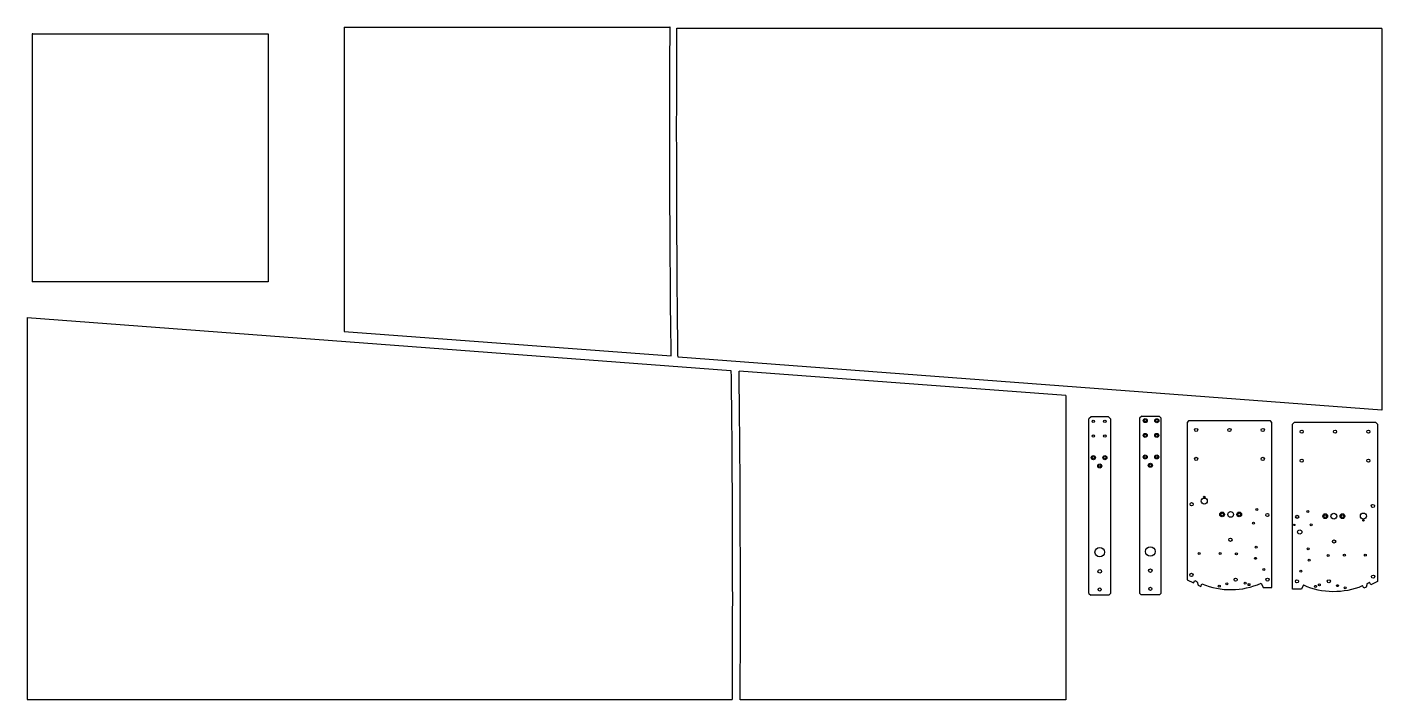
# Model space of a CAD drawing. Header units: millimetres. Extents: x 13 to 2390, y 10 to 1190.
import ezdxf

# ---------------------------------------------------------------- set-up
doc = ezdxf.new("R2010")
doc.units = ezdxf.units.MM

msp = doc.modelspace()

# ---------------------------------------------------------------- linework, layer by layer
at = {"color": 7, "linetype": 'Continuous', "lineweight": 25}
for p, q in [((569.9, 1189.4), (1141.4, 1189.4)), ((1141.4, 1189.4), (1141.3, 1189.6)), ((22.5, 1177.6), (22.5, 743)), ((23.5, 1177.6), (22.5, 1177.6)), ((23.5, 1177.6), (436.5, 1177.6)), ((436.5, 1177.6), (436.5, 743)), ((1153.3, 1187.5), (1153.4, 1187.4)), ((23.5, 743), (22.5, 743)), ((436.5, 743), (23.5, 743)), ((13.3, 680.6), (1248.3, 587.4)), ((569.9, 656.4), (569.9, 655.8)), ((569.9, 655.8), (1143.4, 613.3)), ((1143.4, 613.3), (1143.4, 613.8)), ((2390.4, 518), (1155.4, 611.2)), ((1836, 544), (1262.5, 586.5)), ((1880, 506.5), (1876.2, 502.7)), ((1876.2, 196.7), (1876.2, 502.7)), ((1910.5, 506.5), (1880, 506.5)), ((1914.3, 502.7), (1910.5, 506.5)), ((1914.3, 502.7), (1914.3, 196.7)), ((1968.9, 507.7), (1965.1, 503.9)), ((1965.1, 503.9), (1965.1, 197.3)), ((1968.9, 507.7), (1999.4, 507.7)), ((2003.2, 503.9), (1999.4, 507.7)), ((2003.2, 197.3), (2003.2, 503.9)), ((2051.1, 499.3), (2048.6, 496.7)), ((2194.8, 499.3), (2051.1, 499.3)), ((2197.3, 496.7), (2194.8, 499.3)), ((2390.4, 518.6), (2390.4, 518)), ((2048.6, 496.7), (2048.6, 220.8)), ((2197.3, 207.2), (2197.3, 496.7)), ((2236.3, 496.2), (2233.8, 493.7)), ((2233.8, 204.1), (2233.8, 493.7)), ((2380, 496.2), (2236.3, 496.2)), ((2382.5, 493.7), (2380, 496.2)), ((2382.5, 493.7), (2382.5, 217.7)), ((2048.6, 220.8), (2060, 215.2)), ((2060, 215.2), (2062.2, 219.4)), ((2066.5, 217.2), (2068.3, 211)), ((2178.4, 214.7), (2181.8, 207.1)), ((2364.6, 214.1), (2362.8, 208)), ((2371.1, 212.1), (2368.8, 216.3)), ((2382.5, 217.7), (2371.1, 212.1)), ((1876.2, 196.7), (1879.4, 193.6)), ((1911.2, 193.6), (1879.4, 193.6)), ((1911.2, 193.6), (1914.3, 196.7)), ((1965.1, 197.3), (1967.6, 194.8)), ((1967.6, 194.8), (2000.6, 194.8)), ((2000.6, 194.8), (2003.2, 197.3)), ((2068.3, 211), (2072.7, 209.1)), ((2072.7, 209.1), (2074.5, 213.5)), ((2181.8, 207.1), (2197.3, 207.2)), ((2249.3, 204), (2233.8, 204.1)), ((2252.7, 211.7), (2249.3, 204)), ((2358.4, 206.1), (2356.6, 210.5)), ((2362.8, 208), (2358.4, 206.1)), ((1836, 10.2), (1264.5, 10.2))]:
    msp.add_line(p, q, dxfattribs=at)
at = {"color": 7, "linetype": 'Continuous', "lineweight": 25, "flags": 128}
for points in [[(2390.4, 1187.4), (1697.7, 1187.4), (1153.4, 1187.4)], [(13.3, 11.1), (706.1, 11.1), (1250.4, 11.1)]]:
    msp.add_lwpolyline(points, dxfattribs=at)
at = {"color": 7, "linetype": 'Continuous', "lineweight": 25}
for centre, radius in [((1883.9, 498.4), 2.15), ((1904.2, 498.5), 2.15), ((1975.2, 499.7), 3.54), ((1975.2, 499.7), 2.15), ((1995.5, 499.6), 3.54), ((1995.5, 499.6), 2.15), ((1975.1, 473.9), 3.54), ((1975.1, 473.9), 2.15), ((1995.3, 473.8), 3.54), ((1995.3, 473.8), 2.15), ((2064.5, 483.4), 2.81), ((2122.9, 483.4), 2.81), ((2181.4, 483.4), 2.81), ((2249.7, 480.3), 2.81), ((2308.1, 480.3), 2.81), ((2366.6, 480.3), 2.81), ((1884.1, 472.6), 2.15), ((1904.3, 472.7), 2.15), ((1884.1, 434.8), 3.54), ((1884.1, 434.8), 2.15), ((1904.3, 434.8), 3.54), ((1904.3, 434.8), 2.15), ((1975.1, 436), 3.54), ((1975.1, 436), 2.15), ((1995.3, 436), 3.54), ((1995.3, 436), 2.15), ((2064.5, 432.6), 2.81), ((2181.4, 432.6), 2.81), ((2249.7, 429.5), 2.81), ((2366.6, 429.5), 2.81), ((1895.3, 420.2), 3.54), ((1895.3, 420.2), 2.15), ((1984.1, 421.4), 3.54), ((1984.1, 421.4), 2.15), ((2078.7, 358.6), 5.36), ((2078.7, 366), 1.19), ((2056.5, 353.2), 2.81), ((2110, 335.3), 4.22), ((2110, 335.3), 2.46), ((2125, 335.3), 5.04), ((2140.1, 335.3), 4.22), ((2140.1, 335.3), 2.46), ((2170.8, 343.7), 1.73), ((2189.4, 334.2), 2.81), ((2241.7, 331.1), 2.81), ((2260.3, 340.6), 1.73), ((2291, 332.3), 4.22), ((2291, 332.3), 2.46), ((2306.1, 332.3), 5.04), ((2321.1, 332.3), 4.22), ((2321.1, 332.3), 2.46), ((2357.9, 332.3), 5.36), ((2374.6, 350.1), 2.81), ((2164.9, 319.9), 1.73), ((2236.7, 316.8), 1.19), ((2266.2, 316.9), 1.73), ((2357.9, 324.9), 1.19), ((2124.6, 290.9), 2.81), ((2246.2, 304.5), 3.77), ((2306.5, 287.8), 2.81), ((1895.3, 269.1), 8.33), ((1984.1, 270.3), 8.33), ((2069.8, 266.9), 1.73), ((2106.6, 267), 1.73), ((2135, 266.3), 1.73), ((2169.9, 277.9), 1.73), ((2261.2, 274.8), 1.73), ((2296.1, 263.2), 1.73), ((2324.5, 264), 1.73), ((2361.3, 263.9), 1.73), ((1895.3, 235.5), 3.18), ((1984.1, 236.7), 3.17), ((2168.4, 258.3), 1.73), ((2183.1, 238.8), 1.73), ((2262.7, 255.2), 1.73), ((2056.2, 229.3), 2.81), ((2118.4, 213.5), 1.73), ((2133.8, 221), 2.81), ((2150.5, 215), 1.73), ((2157.2, 212.2), 1.73), ((2189.7, 221), 2.81), ((2241.4, 218), 2.81), ((2248, 235.7), 1.73), ((2297.3, 218), 2.81), ((2374.9, 226.2), 2.81), ((1895.3, 203.7), 2.81), ((1984.1, 204.9), 2.81), ((2105.1, 209.7), 1.73), ((2273.9, 209.2), 1.73), ((2280.6, 211.9), 1.73), ((2312.7, 210.4), 1.73), ((2325.9, 206.6), 1.73)]:
    msp.add_circle(centre, radius, dxfattribs=at)
for centre, start, end in [((2125.1, 335.4), 241.5746, 243.6423), ((2125.1, 335.4), 247.4678, 293.8485), ((2306, 332.4), 296.3577, 298.4254), ((2306, 332.4), 246.1515, 292.5322)]:
    msp.add_arc(centre, 132, start, end, dxfattribs=at)
for points, knots in [([(569.9, 1189.4), (569.9, 1127.4), (569.9, 1057.8), (569.9, 859.5), (569.9, 754.6), (569.9, 656.4)], [-53.134969, -53.134969, -53.134969, -53.134969, -38.083844, -38.083844, -9.034569, -9.034569, -9.034569, -9.034569]), ([(1143.4, 613.8), (1142, 719.2), (1141.2, 831.5), (1141, 1045.8), (1141.2, 1122), (1141.4, 1189.4)], [-56.739503, -56.739503, -56.739503, -56.739503, -25.561069, -25.561069, -9.082441, -9.082441, -9.082441, -9.082441]), ([(1155.4, 611.2), (1155.3, 621.3), (1155, 641.6), (1154.5, 682.8), (1154, 735.9), (1153.6, 802.8), (1153.3, 862), (1153.2, 911.9), (1153.1, 950.6), (1153, 991), (1153, 1031.5), (1153.1, 1071.8), (1153.1, 1104.9), (1153.2, 1131), (1153.2, 1150.2), (1153.3, 1165.9), (1153.3, 1178.3), (1153.3, 1184.5), (1153.3, 1187.5)], [-56.739503, -56.739503, -56.739503, -56.739503, -53.760936, -50.78237, -44.825237, -38.868105, -32.910972, -29.932406, -26.953839, -23.975273, -20.996707, -18.01814, -15.039574, -13.550291, -12.061008, -10.571725, -9.827083, -9.082441, -9.082441, -9.082441, -9.082441]), ([(2390.4, 1187.4), (2390.4, 1107.5), (2390.4, 1015.5), (2390.4, 766.5), (2390.4, 638.6), (2390.4, 518.6)], [-64.53987, -64.53987, -64.53987, -64.53987, -44.698127, -44.698127, -9.17981, -9.17981, -9.17981, -9.17981]), ([(13.3, 680.6), (13.3, 668.9), (13.3, 645.3), (13.3, 597.4), (13.3, 535.8), (13.3, 470.8), (13.3, 416.4), (13.3, 374.2), (13.3, 330.5), (13.3, 292.7), (13.3, 261.5), (13.3, 230.2), (13.3, 191), (13.3, 152.1), (13.3, 121.3), (13.3, 98.5), (13.3, 76), (13.3, 57.6), (13.3, 43.1), (13.3, 32.3), (13.3, 23.4), (13.3, 16.4), (13.3, 12.9), (13.3, 11.1)], [-64.53987, -64.53987, -64.53987, -64.53987, -61.079866, -57.619863, -50.699855, -43.779848, -40.319844, -36.85984, -33.399836, -29.939832, -28.209831, -26.479829, -23.019825, -19.559821, -17.829819, -16.099817, -14.369816, -12.639814, -11.774813, -10.909812, -10.044811, -9.61231, -9.17981, -9.17981, -9.17981, -9.17981]), ([(1248.3, 587.4), (1248.4, 577.4), (1248.7, 557.1), (1249.2, 515.8), (1249.7, 462.8), (1250.1, 395.9), (1250.4, 336.7), (1250.6, 286.8), (1250.6, 248), (1250.7, 207.6), (1250.7, 167.2), (1250.6, 126.8), (1250.6, 93.7), (1250.5, 67.7), (1250.5, 48.5), (1250.4, 32.7), (1250.4, 20.3), (1250.4, 14.2), (1250.4, 11.1)], [-56.739503, -56.739503, -56.739503, -56.739503, -53.760936, -50.78237, -44.825237, -38.868105, -32.910972, -29.932406, -26.953839, -23.975273, -20.996707, -18.01814, -15.039574, -13.550291, -12.061008, -10.571725, -9.827083, -9.082441, -9.082441, -9.082441, -9.082441]), ([(1264.5, 10.2), (1264.6, 13.2), (1264.6, 19.3), (1264.6, 31.8), (1264.7, 47.5), (1264.7, 66.7), (1264.8, 92.8), (1264.8, 125.9), (1264.8, 166.2), (1264.8, 206.7), (1264.8, 247), (1264.7, 285.8), (1264.6, 335.7), (1264.3, 394.9), (1263.9, 461.8), (1263.3, 514.9), (1262.9, 556.1), (1262.6, 576.4), (1262.5, 586.5)], [-56.739503, -56.739503, -56.739503, -56.739503, -55.994861, -55.250219, -53.760936, -52.271653, -50.78237, -47.803804, -44.825237, -41.846671, -38.868105, -35.889538, -32.910972, -26.953839, -20.996707, -15.039574, -12.061008, -9.082441, -9.082441, -9.082441, -9.082441]), ([(1836, 544), (1836, 534.6), (1836, 515.8), (1836, 477.6), (1836, 428.4), (1836, 366.5), (1836, 311.7), (1836, 265.6), (1836, 235.7), (1836, 211.2), (1836, 186.3), (1836, 155.1), (1836, 117.7), (1836, 87), (1836, 62.8), (1836, 44.9), (1836, 30.3), (1836, 18.7), (1836, 13), (1836, 10.2)], [-53.134969, -53.134969, -53.134969, -53.134969, -50.378694, -47.622419, -42.109869, -36.597319, -31.084769, -28.328494, -25.572219, -24.194082, -22.815944, -20.059669, -17.303394, -14.547119, -13.168982, -11.790844, -10.412707, -9.723638, -9.034569, -9.034569, -9.034569, -9.034569])]:
    msp.add_open_spline(points, degree=3, knots=knots, dxfattribs=at)

doc.saveas('drawing.dxf')
